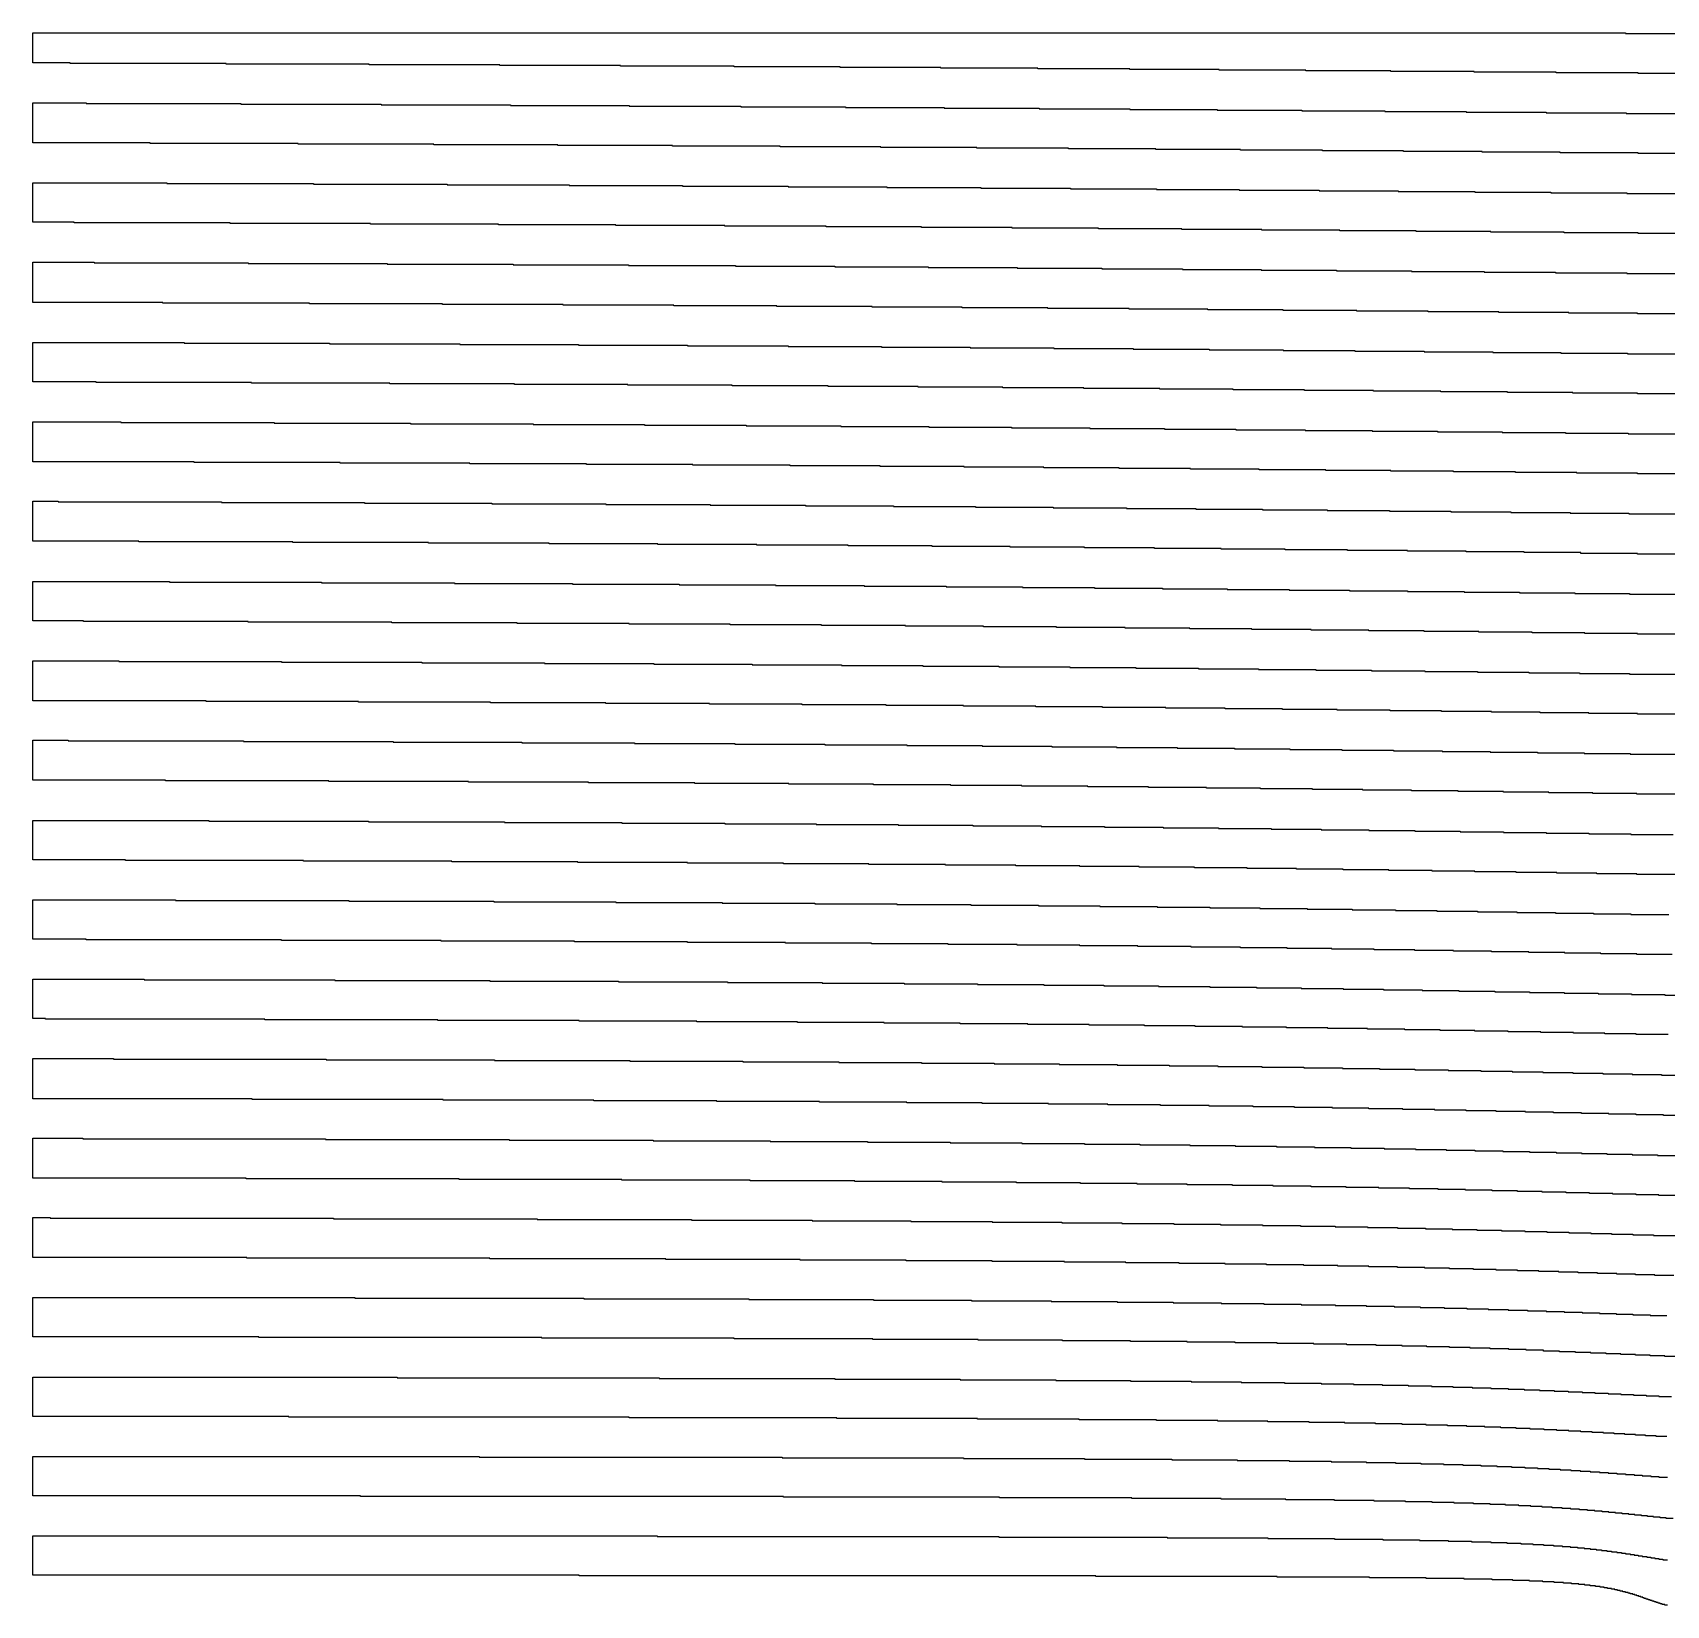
# Model space of a CAD drawing. Extents: x 600 to 5400, y 600 to 5400.
# Drawn here: x 600 to 3048, y 3044 to 5400 of the extents above; entities that cross this region are included whole.
import ezdxf

# ---------------------------------------------------------------- set-up
doc = ezdxf.new("R2010")
doc.units = 0
doc.layers.add('LG_10_ZP600_INV_LG', color=5, linetype='CONTINUOUS')

msp = doc.modelspace()

# ---------------------------------------------------------------- linework, layer by layer
at = {"layer": 'LG_10_ZP600_INV_LG'}
for points in [[(3128, 5339), (3006, 5339), (3006, 5340), (2883, 5340), (2883, 5341), (2760, 5341), (2760, 5342), (2635, 5342), (2635, 5343), (2508, 5343), (2508, 5344), (2378, 5344), (2378, 5345), (2244, 5345), (2244, 5346), (2106, 5346), (2106, 5347), (1961, 5347), (1961, 5348), (1810, 5348), (1810, 5349), (1651, 5349), (1651, 5350), (1481, 5350), (1481, 5351), (1300, 5351), (1300, 5352), (1104, 5352), (1104, 5353), (890, 5353), (890, 5354), (656, 5354), (656, 5355), (600, 5355), (600, 5400), (2987, 5400), (2987, 5399), (3113, 5399)], [(3122, 5219), (3006, 5219), (3006, 5220), (2889, 5220), (2889, 5221), (2772, 5221), (2772, 5222), (2654, 5222), (2654, 5223), (2533, 5223), (2533, 5224), (2410, 5224), (2410, 5225), (2283, 5225), (2283, 5226), (2152, 5226), (2152, 5227), (2015, 5227), (2015, 5228), (1871, 5228), (1871, 5229), (1720, 5229), (1720, 5230), (1559, 5230), (1559, 5231), (1387, 5231), (1387, 5232), (1201, 5232), (1201, 5233), (998, 5233), (998, 5234), (776, 5234), (776, 5235), (600, 5235), (600, 5295), (680, 5295), (680, 5294), (912, 5294), (912, 5293), (1122, 5293), (1122, 5292), (1316, 5292), (1316, 5291), (1494, 5291), (1494, 5290), (1661, 5290), (1661, 5289), (1818, 5289), (1818, 5288), (1966, 5288), (1966, 5287), (2108, 5287), (2108, 5286), (2244, 5286), (2244, 5285), (2375, 5285), (2375, 5284), (2502, 5284), (2502, 5283), (2626, 5283), (2626, 5282), (2748, 5282), (2748, 5281), (2868, 5281), (2868, 5280), (2988, 5280), (2988, 5279), (3107, 5279)], [(3116, 5099), (3006, 5099), (3006, 5100), (2895, 5100), (2895, 5101), (2785, 5101), (2785, 5102), (2673, 5102), (2673, 5103), (2559, 5103), (2559, 5104), (2442, 5104), (2442, 5105), (2322, 5105), (2322, 5106), (2197, 5106), (2197, 5107), (2068, 5107), (2068, 5108), (1932, 5108), (1932, 5109), (1789, 5109), (1789, 5110), (1637, 5110), (1637, 5111), (1474, 5111), (1474, 5112), (1298, 5112), (1298, 5113), (1106, 5113), (1106, 5114), (896, 5114), (896, 5115), (662, 5115), (662, 5116), (600, 5116), (600, 5175), (801, 5175), (801, 5174), (1021, 5174), (1021, 5173), (1221, 5173), (1221, 5172), (1404, 5172), (1404, 5171), (1574, 5171), (1574, 5170), (1732, 5170), (1732, 5169), (1880, 5169), (1880, 5168), (2021, 5168), (2021, 5167), (2155, 5167), (2155, 5166), (2284, 5166), (2284, 5165), (2408, 5165), (2408, 5164), (2528, 5164), (2528, 5163), (2646, 5163), (2646, 5162), (2761, 5162), (2761, 5161), (2875, 5161), (2875, 5160), (2989, 5160), (2989, 5159), (3102, 5159)], [(3109, 4979), (3005, 4979), (3005, 4980), (2902, 4980), (2902, 4981), (2797, 4981), (2797, 4982), (2691, 4982), (2691, 4983), (2584, 4983), (2584, 4984), (2474, 4984), (2474, 4985), (2361, 4985), (2361, 4986), (2243, 4986), (2243, 4987), (2121, 4987), (2121, 4988), (1993, 4988), (1993, 4989), (1858, 4989), (1858, 4990), (1715, 4990), (1715, 4991), (1561, 4991), (1561, 4992), (1395, 4992), (1395, 4993), (1214, 4993), (1214, 4994), (1015, 4994), (1015, 4995), (795, 4995), (795, 4996), (600, 4996), (600, 5056), (692, 5056), (692, 5055), (923, 5055), (923, 5054), (1131, 5054), (1131, 5053), (1320, 5053), (1320, 5052), (1493, 5052), (1493, 5051), (1653, 5051), (1653, 5050), (1802, 5050), (1802, 5049), (1942, 5049), (1942, 5048), (2075, 5048), (2075, 5047), (2202, 5047), (2202, 5046), (2323, 5046), (2323, 5045), (2441, 5045), (2441, 5044), (2554, 5044), (2554, 5043), (2666, 5043), (2666, 5042), (2775, 5042), (2775, 5041), (2882, 5041), (2882, 5040), (2989, 5040), (2989, 5039), (3096, 5039)], [(3103, 4859), (3005, 4859), (3005, 4860), (2908, 4860), (2908, 4861), (2810, 4861), (2810, 4862), (2710, 4862), (2710, 4863), (2609, 4863), (2609, 4864), (2506, 4864), (2506, 4865), (2399, 4865), (2399, 4866), (2289, 4866), (2289, 4867), (2175, 4867), (2175, 4868), (2054, 4868), (2054, 4869), (1927, 4869), (1927, 4870), (1792, 4870), (1792, 4871), (1648, 4871), (1648, 4872), (1492, 4872), (1492, 4873), (1322, 4873), (1322, 4874), (1135, 4874), (1135, 4875), (928, 4875), (928, 4876), (695, 4876), (695, 4877), (600, 4877), (600, 4936), (827, 4936), (827, 4935), (1045, 4935), (1045, 4934), (1240, 4934), (1240, 4933), (1418, 4933), (1418, 4932), (1581, 4932), (1581, 4931), (1732, 4931), (1732, 4930), (1872, 4930), (1872, 4929), (2005, 4929), (2005, 4928), (2130, 4928), (2130, 4927), (2249, 4927), (2249, 4926), (2363, 4926), (2363, 4925), (2474, 4925), (2474, 4924), (2581, 4924), (2581, 4923), (2685, 4923), (2685, 4922), (2788, 4922), (2788, 4921), (2890, 4921), (2890, 4920), (2990, 4920), (2990, 4919), (3091, 4919)], [(3096, 4739), (3005, 4739), (3005, 4740), (2914, 4740), (2914, 4741), (2822, 4741), (2822, 4742), (2729, 4742), (2729, 4743), (2635, 4743), (2635, 4744), (2538, 4744), (2538, 4745), (2438, 4745), (2438, 4746), (2335, 4746), (2335, 4747), (2228, 4747), (2228, 4748), (2115, 4748), (2115, 4749), (1996, 4749), (1996, 4750), (1870, 4750), (1870, 4751), (1735, 4751), (1735, 4752), (1589, 4752), (1589, 4753), (1430, 4753), (1430, 4754), (1255, 4754), (1255, 4755), (1061, 4755), (1061, 4756), (842, 4756), (842, 4757), (600, 4757), (600, 4817), (732, 4817), (732, 4816), (962, 4816), (962, 4815), (1166, 4815), (1166, 4814), (1350, 4814), (1350, 4813), (1517, 4813), (1517, 4812), (1669, 4812), (1669, 4811), (1811, 4811), (1811, 4810), (1943, 4810), (1943, 4809), (2067, 4809), (2067, 4808), (2184, 4808), (2184, 4807), (2296, 4807), (2296, 4806), (2403, 4806), (2403, 4805), (2507, 4805), (2507, 4804), (2607, 4804), (2607, 4803), (2705, 4803), (2705, 4802), (2802, 4802), (2802, 4801), (2897, 4801), (2897, 4800), (2991, 4800), (2991, 4799), (3085, 4799)], [(3090, 4619), (3005, 4619), (3005, 4620), (2920, 4620), (2920, 4621), (2835, 4621), (2835, 4622), (2748, 4622), (2748, 4623), (2660, 4623), (2660, 4624), (2570, 4624), (2570, 4625), (2477, 4625), (2477, 4626), (2381, 4626), (2381, 4627), (2281, 4627), (2281, 4628), (2176, 4628), (2176, 4629), (2065, 4629), (2065, 4630), (1948, 4630), (1948, 4631), (1822, 4631), (1822, 4632), (1685, 4632), (1685, 4633), (1537, 4633), (1537, 4634), (1374, 4634), (1374, 4635), (1193, 4635), (1193, 4636), (990, 4636), (990, 4637), (759, 4637), (759, 4638), (600, 4638), (600, 4698), (638, 4698), (638, 4697), (883, 4697), (883, 4696), (1097, 4696), (1097, 4695), (1288, 4695), (1288, 4694), (1459, 4694), (1459, 4693), (1615, 4693), (1615, 4692), (1758, 4692), (1758, 4691), (1890, 4691), (1890, 4690), (2013, 4690), (2013, 4689), (2129, 4689), (2129, 4688), (2239, 4688), (2239, 4687), (2343, 4687), (2343, 4686), (2443, 4686), (2443, 4685), (2540, 4685), (2540, 4684), (2633, 4684), (2633, 4683), (2725, 4683), (2725, 4682), (2815, 4682), (2815, 4681), (2904, 4681), (2904, 4680), (2992, 4680), (2992, 4679), (3080, 4679)], [(3083, 4499), (3005, 4499), (3005, 4500), (2926, 4500), (2926, 4501), (2847, 4501), (2847, 4502), (2767, 4502), (2767, 4503), (2685, 4503), (2685, 4504), (2602, 4504), (2602, 4505), (2516, 4505), (2516, 4506), (2427, 4506), (2427, 4507), (2334, 4507), (2334, 4508), (2237, 4508), (2237, 4509), (2134, 4509), (2134, 4510), (2025, 4510), (2025, 4511), (1908, 4511), (1908, 4512), (1782, 4512), (1782, 4513), (1645, 4513), (1645, 4514), (1494, 4514), (1494, 4515), (1326, 4515), (1326, 4516), (1138, 4516), (1138, 4517), (923, 4517), (923, 4518), (676, 4518), (676, 4519), (600, 4519), (600, 4578), (805, 4578), (805, 4577), (1033, 4577), (1033, 4576), (1232, 4576), (1232, 4575), (1409, 4575), (1409, 4574), (1569, 4574), (1569, 4573), (1713, 4573), (1713, 4572), (1846, 4572), (1846, 4571), (1969, 4571), (1969, 4570), (2083, 4570), (2083, 4569), (2191, 4569), (2191, 4568), (2293, 4568), (2293, 4567), (2390, 4567), (2390, 4566), (2483, 4566), (2483, 4565), (2573, 4565), (2573, 4564), (2660, 4564), (2660, 4563), (2745, 4563), (2745, 4562), (2828, 4562), (2828, 4561), (2911, 4561), (2911, 4560), (2993, 4560), (2993, 4559), (3074, 4559)], [(3077, 4379), (3005, 4379), (3005, 4380), (2932, 4380), (2932, 4381), (2859, 4381), (2859, 4382), (2786, 4382), (2786, 4383), (2711, 4383), (2711, 4384), (2634, 4384), (2634, 4385), (2555, 4385), (2555, 4386), (2473, 4386), (2473, 4387), (2387, 4387), (2387, 4388), (2298, 4388), (2298, 4389), (2203, 4389), (2203, 4390), (2103, 4390), (2103, 4391), (1995, 4391), (1995, 4392), (1879, 4392), (1879, 4393), (1753, 4393), (1753, 4394), (1614, 4394), (1614, 4395), (1459, 4395), (1459, 4396), (1286, 4396), (1286, 4397), (1088, 4397), (1088, 4398), (860, 4398), (860, 4399), (600, 4399), (600, 4459), (729, 4459), (729, 4458), (973, 4458), (973, 4457), (1183, 4457), (1183, 4456), (1367, 4456), (1367, 4455), (1531, 4455), (1531, 4454), (1678, 4454), (1678, 4453), (1812, 4453), (1812, 4452), (1934, 4452), (1934, 4451), (2048, 4451), (2048, 4450), (2154, 4450), (2154, 4449), (2253, 4449), (2253, 4448), (2347, 4448), (2347, 4447), (2437, 4447), (2437, 4446), (2523, 4446), (2523, 4445), (2606, 4445), (2606, 4444), (2686, 4444), (2686, 4443), (2765, 4443), (2765, 4442), (2842, 4442), (2842, 4441), (2918, 4441), (2918, 4440), (2993, 4440), (2993, 4439), (3069, 4439)], [(3070, 4259), (3004, 4259), (3004, 4260), (2938, 4260), (2938, 4261), (2872, 4261), (2872, 4262), (2804, 4262), (2804, 4263), (2736, 4263), (2736, 4264), (2666, 4264), (2666, 4265), (2593, 4265), (2593, 4266), (2518, 4266), (2518, 4267), (2440, 4267), (2440, 4268), (2359, 4268), (2359, 4269), (2272, 4269), (2272, 4270), (2181, 4270), (2181, 4271), (2082, 4271), (2082, 4272), (1976, 4272), (1976, 4273), (1860, 4273), (1860, 4274), (1733, 4274), (1733, 4275), (1592, 4275), (1592, 4276), (1433, 4276), (1433, 4277), (1253, 4277), (1253, 4278), (1044, 4278), (1044, 4279), (799, 4279), (799, 4280), (600, 4280), (600, 4340), (653, 4340), (653, 4339), (916, 4339), (916, 4338), (1140, 4338), (1140, 4337), (1333, 4337), (1333, 4336), (1502, 4336), (1502, 4335), (1652, 4335), (1652, 4334), (1787, 4334), (1787, 4333), (1910, 4333), (1910, 4332), (2023, 4332), (2023, 4331), (2127, 4331), (2127, 4330), (2224, 4330), (2224, 4329), (2315, 4329), (2315, 4328), (2401, 4328), (2401, 4327), (2484, 4327), (2484, 4326), (2562, 4326), (2562, 4325), (2639, 4325), (2639, 4324), (2712, 4324), (2712, 4323), (2784, 4323), (2784, 4322), (2855, 4322), (2855, 4321), (2925, 4321), (2925, 4320), (2994, 4320), (2994, 4319), (3063, 4319)], [(3064, 4139), (3004, 4139), (3004, 4140), (2944, 4140), (2944, 4141), (2884, 4141), (2884, 4142), (2823, 4142), (2823, 4143), (2761, 4143), (2761, 4144), (2697, 4144), (2697, 4145), (2632, 4145), (2632, 4146), (2564, 4146), (2564, 4147), (2494, 4147), (2494, 4148), (2420, 4148), (2420, 4149), (2341, 4149), (2341, 4150), (2258, 4150), (2258, 4151), (2169, 4151), (2169, 4152), (2073, 4152), (2073, 4153), (1968, 4153), (1968, 4154), (1853, 4154), (1853, 4155), (1725, 4155), (1725, 4156), (1581, 4156), (1581, 4157), (1417, 4157), (1417, 4158), (1228, 4158), (1228, 4159), (1006, 4159), (1006, 4160), (739, 4160), (739, 4161), (600, 4161), (600, 4220), (864, 4220), (864, 4219), (1103, 4219), (1103, 4218), (1307, 4218), (1307, 4217), (1483, 4217), (1483, 4216), (1637, 4216), (1637, 4215), (1774, 4215), (1774, 4214), (1897, 4214), (1897, 4213), (2009, 4213), (2009, 4212), (2111, 4212), (2111, 4211), (2206, 4211), (2206, 4210), (2294, 4210), (2294, 4209), (2377, 4209), (2377, 4208), (2456, 4208), (2456, 4207), (2531, 4207), (2531, 4206), (2602, 4206), (2602, 4205), (2671, 4205), (2671, 4204), (2739, 4204), (2739, 4203), (2804, 4203), (2804, 4202), (2868, 4202), (2868, 4201), (2932, 4201), (2932, 4200), (2995, 4200), (2995, 4199), (3058, 4199)], [(3057, 4019), (3004, 4019), (3004, 4020), (2950, 4020), (2950, 4021), (2896, 4021), (2896, 4022), (2842, 4022), (2842, 4023), (2786, 4023), (2786, 4024), (2729, 4024), (2729, 4025), (2671, 4025), (2671, 4026), (2610, 4026), (2610, 4027), (2547, 4027), (2547, 4028), (2480, 4028), (2480, 4029), (2410, 4029), (2410, 4030), (2336, 4030), (2336, 4031), (2256, 4031), (2256, 4032), (2169, 4032), (2169, 4033), (2075, 4033), (2075, 4034), (1972, 4034), (1972, 4035), (1857, 4035), (1857, 4036), (1728, 4036), (1728, 4037), (1581, 4037), (1581, 4038), (1412, 4038), (1412, 4039), (1212, 4039), (1212, 4040), (973, 4040), (973, 4041), (680, 4041), (680, 4042), (600, 4042), (600, 4101), (814, 4101), (814, 4100), (1074, 4100), (1074, 4099), (1291, 4099), (1291, 4098), (1474, 4098), (1474, 4097), (1633, 4097), (1633, 4096), (1772, 4096), (1772, 4095), (1895, 4095), (1895, 4094), (2006, 4094), (2006, 4093), (2107, 4093), (2107, 4092), (2199, 4092), (2199, 4091), (2285, 4091), (2285, 4090), (2364, 4090), (2364, 4089), (2439, 4089), (2439, 4088), (2510, 4088), (2510, 4087), (2577, 4087), (2577, 4086), (2642, 4086), (2642, 4085), (2704, 4085), (2704, 4084), (2765, 4084), (2765, 4083), (2824, 4083), (2824, 4082), (2882, 4082), (2882, 4081), (2939, 4081), (2939, 4080), (2995, 4080), (2995, 4079), (3052, 4079)], [(3051, 3899), (3003, 3899), (3003, 3900), (2956, 3900), (2956, 3901), (2909, 3901), (2909, 3902), (2860, 3902), (2860, 3903), (2811, 3903), (2811, 3904), (2761, 3904), (2761, 3905), (2709, 3905), (2709, 3906), (2656, 3906), (2656, 3907), (2600, 3907), (2600, 3908), (2541, 3908), (2541, 3909), (2479, 3909), (2479, 3910), (2413, 3910), (2413, 3911), (2342, 3911), (2342, 3912), (2266, 3912), (2266, 3913), (2183, 3913), (2183, 3914), (2091, 3914), (2091, 3915), (1990, 3915), (1990, 3916), (1876, 3916), (1876, 3917), (1746, 3917), (1746, 3918), (1595, 3918), (1595, 3919), (1419, 3919), (1419, 3920), (1207, 3920), (1207, 3921), (948, 3921), (948, 3922), (619, 3922), (619, 3923), (600, 3923), (600, 3982), (767, 3982), (767, 3981), (1053, 3981), (1053, 3980), (1285, 3980), (1285, 3979), (1478, 3979), (1478, 3978), (1641, 3978), (1641, 3977), (1783, 3977), (1783, 3976), (1906, 3976), (1906, 3975), (2016, 3975), (2016, 3974), (2115, 3974), (2115, 3973), (2205, 3973), (2205, 3972), (2287, 3972), (2287, 3971), (2364, 3971), (2364, 3970), (2434, 3970), (2434, 3969), (2501, 3969), (2501, 3968), (2564, 3968), (2564, 3967), (2624, 3967), (2624, 3966), (2682, 3966), (2682, 3965), (2737, 3965), (2737, 3964), (2791, 3964), (2791, 3963), (2843, 3963), (2843, 3962), (2895, 3962), (2895, 3961), (2946, 3961), (2946, 3960), (2996, 3960), (2996, 3959), (3046, 3959), (3046, 3958), (3097, 3958)], [(3085, 3778), (3044, 3778), (3044, 3779), (3003, 3779), (3003, 3780), (2962, 3780), (2962, 3781), (2921, 3781), (2921, 3782), (2879, 3782), (2879, 3783), (2837, 3783), (2837, 3784), (2793, 3784), (2793, 3785), (2748, 3785), (2748, 3786), (2701, 3786), (2701, 3787), (2653, 3787), (2653, 3788), (2602, 3788), (2602, 3789), (2548, 3789), (2548, 3790), (2491, 3790), (2491, 3791), (2429, 3791), (2429, 3792), (2363, 3792), (2363, 3793), (2290, 3793), (2290, 3794), (2211, 3794), (2211, 3795), (2122, 3795), (2122, 3796), (2023, 3796), (2023, 3797), (1910, 3797), (1910, 3798), (1779, 3798), (1779, 3799), (1625, 3799), (1625, 3800), (1441, 3800), (1441, 3801), (1215, 3801), (1215, 3802), (929, 3802), (929, 3803), (600, 3803), (600, 3863), (721, 3863), (721, 3862), (1040, 3862), (1040, 3861), (1292, 3861), (1292, 3860), (1495, 3860), (1495, 3859), (1664, 3859), (1664, 3858), (1808, 3858), (1808, 3857), (1932, 3857), (1932, 3856), (2041, 3856), (2041, 3855), (2138, 3855), (2138, 3854), (2225, 3854), (2225, 3853), (2303, 3853), (2303, 3852), (2376, 3852), (2376, 3851), (2442, 3851), (2442, 3850), (2505, 3850), (2505, 3849), (2563, 3849), (2563, 3848), (2618, 3848), (2618, 3847), (2671, 3847), (2671, 3846), (2721, 3846), (2721, 3845), (2770, 3845), (2770, 3844), (2817, 3844), (2817, 3843), (2863, 3843), (2863, 3842), (2908, 3842), (2908, 3841), (2953, 3841), (2953, 3840), (2997, 3840), (2997, 3839), (3041, 3839), (3041, 3838), (3085, 3838)], [(3072, 3658), (3037, 3658), (3037, 3659), (3003, 3659), (3003, 3660), (2968, 3660), (2968, 3661), (2933, 3661), (2933, 3662), (2898, 3662), (2898, 3663), (2862, 3663), (2862, 3664), (2825, 3664), (2825, 3665), (2787, 3665), (2787, 3666), (2747, 3666), (2747, 3667), (2706, 3667), (2706, 3668), (2663, 3668), (2663, 3669), (2617, 3669), (2617, 3670), (2568, 3670), (2568, 3671), (2516, 3671), (2516, 3672), (2459, 3672), (2459, 3673), (2398, 3673), (2398, 3674), (2330, 3674), (2330, 3675), (2255, 3675), (2255, 3676), (2170, 3676), (2170, 3677), (2074, 3677), (2074, 3678), (1963, 3678), (1963, 3679), (1832, 3679), (1832, 3680), (1675, 3680), (1675, 3681), (1483, 3681), (1483, 3682), (1239, 3682), (1239, 3683), (920, 3683), (920, 3684), (600, 3684), (600, 3744), (675, 3744), (675, 3743), (1039, 3743), (1039, 3742), (1314, 3742), (1314, 3741), (1530, 3741), (1530, 3740), (1705, 3740), (1705, 3739), (1851, 3739), (1851, 3738), (1975, 3738), (1975, 3737), (2082, 3737), (2082, 3736), (2176, 3736), (2176, 3735), (2259, 3735), (2259, 3734), (2334, 3734), (2334, 3733), (2402, 3733), (2402, 3732), (2464, 3732), (2464, 3731), (2521, 3731), (2521, 3730), (2575, 3730), (2575, 3729), (2625, 3729), (2625, 3728), (2672, 3728), (2672, 3727), (2718, 3727), (2718, 3726), (2761, 3726), (2761, 3725), (2803, 3725), (2803, 3724), (2843, 3724), (2843, 3723), (2883, 3723), (2883, 3722), (2921, 3722), (2921, 3721), (2959, 3721), (2959, 3720), (2997, 3720), (2997, 3719), (3035, 3719), (3035, 3718), (3073, 3718)], [(3059, 3538), (3031, 3538), (3031, 3539), (3002, 3539), (3002, 3540), (2974, 3540), (2974, 3541), (2945, 3541), (2945, 3542), (2916, 3542), (2916, 3543), (2887, 3543), (2887, 3544), (2857, 3544), (2857, 3545), (2825, 3545), (2825, 3546), (2793, 3546), (2793, 3547), (2759, 3547), (2759, 3548), (2723, 3548), (2723, 3549), (2686, 3549), (2686, 3550), (2645, 3550), (2645, 3551), (2602, 3551), (2602, 3552), (2556, 3552), (2556, 3553), (2505, 3553), (2505, 3554), (2449, 3554), (2449, 3555), (2387, 3555), (2387, 3556), (2318, 3556), (2318, 3557), (2238, 3557), (2238, 3558), (2146, 3558), (2146, 3559), (2038, 3559), (2038, 3560), (1909, 3560), (1909, 3561), (1750, 3561), (1750, 3562), (1549, 3562), (1549, 3563), (1285, 3563), (1285, 3564), (921, 3564), (921, 3565), (600, 3565), (600, 3625), (626, 3625), (626, 3624), (1051, 3624), (1051, 3623), (1356, 3623), (1356, 3622), (1587, 3622), (1587, 3621), (1768, 3621), (1768, 3620), (1916, 3620), (1916, 3619), (2038, 3619), (2038, 3618), (2142, 3618), (2142, 3617), (2232, 3617), (2232, 3616), (2310, 3616), (2310, 3615), (2380, 3615), (2380, 3614), (2443, 3614), (2443, 3613), (2500, 3613), (2500, 3612), (2552, 3612), (2552, 3611), (2600, 3611), (2600, 3610), (2645, 3610), (2645, 3609), (2687, 3609), (2687, 3608), (2727, 3608), (2727, 3607), (2764, 3607), (2764, 3606), (2801, 3606), (2801, 3605), (2836, 3605), (2836, 3604), (2869, 3604), (2869, 3603), (2902, 3603), (2902, 3602), (2935, 3602), (2935, 3601), (2966, 3601), (2966, 3600), (2998, 3600), (2998, 3599), (3029, 3599), (3029, 3598), (3061, 3598)], [(3068, 3417), (3046, 3417), (3046, 3418), (3024, 3418), (3024, 3419), (3002, 3419), (3002, 3420), (2980, 3420), (2980, 3421), (2958, 3421), (2958, 3422), (2935, 3422), (2935, 3423), (2912, 3423), (2912, 3424), (2888, 3424), (2888, 3425), (2864, 3425), (2864, 3426), (2838, 3426), (2838, 3427), (2812, 3427), (2812, 3428), (2784, 3428), (2784, 3429), (2754, 3429), (2754, 3430), (2723, 3430), (2723, 3431), (2689, 3431), (2689, 3432), (2652, 3432), (2652, 3433), (2613, 3433), (2613, 3434), (2569, 3434), (2569, 3435), (2520, 3435), (2520, 3436), (2465, 3436), (2465, 3437), (2402, 3437), (2402, 3438), (2330, 3438), (2330, 3439), (2245, 3439), (2245, 3440), (2143, 3440), (2143, 3441), (2017, 3441), (2017, 3442), (1859, 3442), (1859, 3443), (1651, 3443), (1651, 3444), (1363, 3444), (1363, 3445), (939, 3445), (939, 3446), (600, 3446), (600, 3505), (1083, 3505), (1083, 3504), (1426, 3504), (1426, 3503), (1673, 3503), (1673, 3502), (1860, 3502), (1860, 3501), (2007, 3501), (2007, 3500), (2126, 3500), (2126, 3499), (2225, 3499), (2225, 3498), (2309, 3498), (2309, 3497), (2381, 3497), (2381, 3496), (2445, 3496), (2445, 3495), (2501, 3495), (2501, 3494), (2552, 3494), (2552, 3493), (2598, 3493), (2598, 3492), (2640, 3492), (2640, 3491), (2679, 3491), (2679, 3490), (2715, 3490), (2715, 3489), (2749, 3489), (2749, 3488), (2781, 3488), (2781, 3487), (2811, 3487), (2811, 3486), (2840, 3486), (2840, 3485), (2868, 3485), (2868, 3484), (2895, 3484), (2895, 3483), (2922, 3483), (2922, 3482), (2948, 3482), (2948, 3481), (2973, 3481), (2973, 3480), (2998, 3480), (2998, 3479), (3024, 3479), (3024, 3478), (3049, 3478)], [(3049, 3297), (3033, 3297), (3033, 3298), (3017, 3298), (3017, 3299), (3002, 3299), (3002, 3300), (2986, 3300), (2986, 3301), (2970, 3301), (2970, 3302), (2954, 3302), (2954, 3303), (2937, 3303), (2937, 3304), (2920, 3304), (2920, 3305), (2902, 3305), (2902, 3306), (2884, 3306), (2884, 3307), (2865, 3307), (2865, 3308), (2844, 3308), (2844, 3309), (2823, 3309), (2823, 3310), (2800, 3310), (2800, 3311), (2776, 3311), (2776, 3312), (2749, 3312), (2749, 3313), (2720, 3313), (2720, 3314), (2688, 3314), (2688, 3315), (2652, 3315), (2652, 3316), (2612, 3316), (2612, 3317), (2566, 3317), (2566, 3318), (2513, 3318), (2513, 3319), (2451, 3319), (2451, 3320), (2376, 3320), (2376, 3321), (2284, 3321), (2284, 3322), (2168, 3322), (2168, 3323), (2016, 3323), (2016, 3324), (1805, 3324), (1805, 3325), (1494, 3325), (1494, 3326), (984, 3326), (984, 3327), (600, 3327), (600, 3386), (1146, 3386), (1146, 3385), (1539, 3385), (1539, 3384), (1802, 3384), (1802, 3383), (1990, 3383), (1990, 3382), (2133, 3382), (2133, 3381), (2245, 3381), (2245, 3380), (2336, 3380), (2336, 3379), (2411, 3379), (2411, 3378), (2476, 3378), (2476, 3377), (2531, 3377), (2531, 3376), (2579, 3376), (2579, 3375), (2622, 3375), (2622, 3374), (2661, 3374), (2661, 3373), (2696, 3373), (2696, 3372), (2728, 3372), (2728, 3371), (2757, 3371), (2757, 3370), (2785, 3370), (2785, 3369), (2811, 3369), (2811, 3368), (2835, 3368), (2835, 3367), (2858, 3367), (2858, 3366), (2880, 3366), (2880, 3365), (2901, 3365), (2901, 3364), (2922, 3364), (2922, 3363), (2941, 3363), (2941, 3362), (2961, 3362), (2961, 3361), (2980, 3361), (2980, 3360), (2999, 3360), (2999, 3359), (3018, 3359), (3018, 3358), (3037, 3358), (3037, 3357), (3056, 3357)], [(3058, 3174), (3048, 3174), (3048, 3175), (3039, 3175), (3039, 3176), (3029, 3176), (3029, 3177), (3020, 3177), (3020, 3178), (3011, 3178), (3011, 3179), (3001, 3179), (3001, 3180), (2992, 3180), (2992, 3181), (2982, 3181), (2982, 3182), (2972, 3182), (2972, 3183), (2962, 3183), (2962, 3184), (2952, 3184), (2952, 3185), (2941, 3185), (2941, 3186), (2930, 3186), (2930, 3187), (2918, 3187), (2918, 3188), (2905, 3188), (2905, 3189), (2892, 3189), (2892, 3190), (2877, 3190), (2877, 3191), (2862, 3191), (2862, 3192), (2845, 3192), (2845, 3193), (2827, 3193), (2827, 3194), (2807, 3194), (2807, 3195), (2784, 3195), (2784, 3196), (2759, 3196), (2759, 3197), (2730, 3197), (2730, 3198), (2697, 3198), (2697, 3199), (2657, 3199), (2657, 3200), (2610, 3200), (2610, 3201), (2551, 3201), (2551, 3202), (2478, 3202), (2478, 3203), (2381, 3203), (2381, 3204), (2247, 3204), (2247, 3205), (2049, 3205), (2049, 3206), (1725, 3206), (1725, 3207), (1091, 3207), (1091, 3208), (600, 3208), (600, 3267), (1269, 3267), (1269, 3266), (1723, 3266), (1723, 3265), (1995, 3265), (1995, 3264), (2176, 3264), (2176, 3263), (2307, 3263), (2307, 3262), (2405, 3262), (2405, 3261), (2483, 3261), (2483, 3260), (2546, 3260), (2546, 3259), (2598, 3259), (2598, 3258), (2642, 3258), (2642, 3257), (2680, 3257), (2680, 3256), (2714, 3256), (2714, 3255), (2743, 3255), (2743, 3254), (2770, 3254), (2770, 3253), (2794, 3253), (2794, 3252), (2816, 3252), (2816, 3251), (2836, 3251), (2836, 3250), (2855, 3250), (2855, 3249), (2872, 3249), (2872, 3248), (2889, 3248), (2889, 3247), (2905, 3247), (2905, 3246), (2919, 3246), (2919, 3245), (2934, 3245), (2934, 3244), (2948, 3244), (2948, 3243), (2961, 3243), (2961, 3242), (2974, 3242), (2974, 3241), (2987, 3241), (2987, 3240), (3000, 3240), (3000, 3239), (3012, 3239), (3012, 3238), (3025, 3238), (3025, 3237), (3037, 3237), (3037, 3236), (3050, 3236)], [(3050, 3044), (3046, 3044), (3046, 3045), (3042, 3045), (3042, 3046), (3039, 3046), (3039, 3047), (3036, 3047), (3036, 3048), (3033, 3048), (3033, 3049), (3030, 3049), (3030, 3050), (3027, 3050), (3027, 3051), (3024, 3051), (3024, 3052), (3021, 3052), (3021, 3053), (3018, 3053), (3018, 3054), (3015, 3054), (3015, 3055), (3013, 3055), (3013, 3056), (3010, 3056), (3010, 3057), (3007, 3057), (3007, 3058), (3004, 3058), (3004, 3059), (3001, 3059), (3001, 3060), (2998, 3060), (2998, 3061), (2994, 3061), (2994, 3062), (2991, 3062), (2991, 3063), (2987, 3063), (2987, 3064), (2983, 3064), (2983, 3065), (2979, 3065), (2979, 3066), (2975, 3066), (2975, 3067), (2971, 3067), (2971, 3068), (2966, 3068), (2966, 3069), (2960, 3069), (2960, 3070), (2955, 3070), (2955, 3071), (2949, 3071), (2949, 3072), (2942, 3072), (2942, 3073), (2934, 3073), (2934, 3074), (2926, 3074), (2926, 3075), (2917, 3075), (2917, 3076), (2906, 3076), (2906, 3077), (2894, 3077), (2894, 3078), (2880, 3078), (2880, 3079), (2863, 3079), (2863, 3080), (2843, 3080), (2843, 3081), (2818, 3081), (2818, 3082), (2787, 3082), (2787, 3083), (2745, 3083), (2745, 3084), (2688, 3084), (2688, 3085), (2603, 3085), (2603, 3086), (2465, 3086), (2465, 3087), (2193, 3087), (2193, 3088), (1419, 3088), (1419, 3089), (600, 3089), (600, 3148), (1536, 3148), (1536, 3147), (2048, 3147), (2048, 3146), (2300, 3146), (2300, 3145), (2451, 3145), (2451, 3144), (2551, 3144), (2551, 3143), (2623, 3143), (2623, 3142), (2678, 3142), (2678, 3141), (2721, 3141), (2721, 3140), (2756, 3140), (2756, 3139), (2785, 3139), (2785, 3138), (2809, 3138), (2809, 3137), (2830, 3137), (2830, 3136), (2848, 3136), (2848, 3135), (2864, 3135), (2864, 3134), (2879, 3134), (2879, 3133), (2892, 3133), (2892, 3132), (2904, 3132), (2904, 3131), (2915, 3131), (2915, 3130), (2925, 3130), (2925, 3129), (2934, 3129), (2934, 3128), (2943, 3128), (2943, 3127), (2951, 3127), (2951, 3126), (2959, 3126), (2959, 3125), (2966, 3125), (2966, 3124), (2974, 3124), (2974, 3123), (2981, 3123), (2981, 3122), (2987, 3122), (2987, 3121), (2994, 3121), (2994, 3120), (3000, 3120), (3000, 3119), (3006, 3119), (3006, 3118), (3012, 3118), (3012, 3117), (3019, 3117), (3019, 3116), (3025, 3116), (3025, 3115), (3031, 3115), (3031, 3114), (3037, 3114), (3037, 3113), (3043, 3113), (3043, 3112), (3050, 3112)]]:
    msp.add_lwpolyline(points, dxfattribs=at)

doc.saveas('drawing.dxf')
